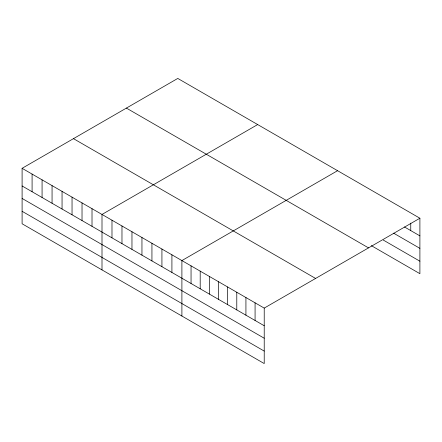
<?xml version="1.0" encoding="UTF-8"?>
<svg xmlns="http://www.w3.org/2000/svg" width="442" height="442" viewBox="0 0 442 442"><rect width="100%" height="100%" fill="white"/><g stroke="black" fill="none" stroke-linecap="round" stroke-linejoin="round"><path stroke-width="0.66" d="M22.1 168.314L264.222 308.102L264.222 363.567L22.1 223.774L22.1 168.314L177.778 78.433L419.9 218.226L419.9 273.686L371.308 245.63M257.675 124.567L102.003 214.442L102.003 269.907M337.577 170.695L181.9 260.576L181.9 316.036M264.222 308.102L419.9 218.226M404.463 226.961L419.9 235.873M393.601 233.166L419.9 248.349M383.313 240.083L419.9 261.205M126.401 108.097L368.529 247.885M73.471 138.655L315.599 278.443M22.1 185.96L264.222 325.748M22.1 198.441L264.222 338.229M22.1 211.298L264.222 351.086M410.751 223.127L410.751 230.591M255.078 302.82L255.078 320.467M245.929 297.543L245.929 315.19M236.785 292.261L236.785 309.908M227.636 286.98L227.636 304.626M218.492 281.698L218.492 299.344M209.342 276.416L209.342 294.063M200.198 271.134L200.198 288.781M191.049 265.857L191.049 283.504M171.916 254.807L171.916 272.454M161.927 249.039L161.927 266.686M151.938 243.277L151.938 260.924M141.954 237.509L141.954 255.156M131.965 231.741L131.965 249.387M121.975 225.978L121.975 243.625M111.986 220.21L111.986 237.857M92.013 208.679L92.013 226.326M82.024 202.911L82.024 220.558M72.04 197.143L72.04 214.79M62.051 191.38L62.051 209.027M52.062 185.612L52.062 203.259M42.073 179.844L42.073 197.491M32.089 174.082L32.089 191.729"/></g></svg>
